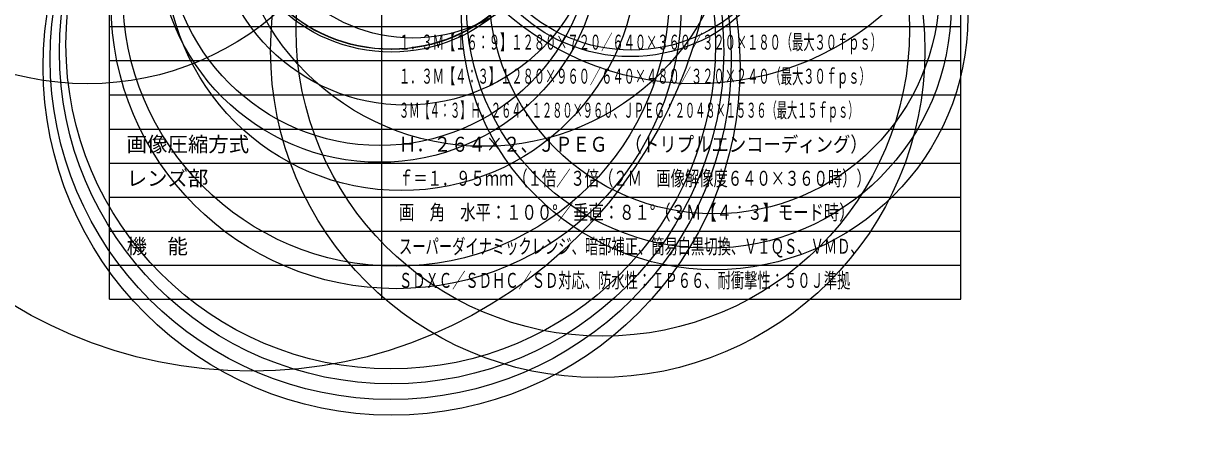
# Model space of a CAD drawing. Units: millimetres, scale not verified. Extents: x -4451 to 6629, y -77 to 11002.
# Drawn here: x -75.1 to 98.3, y -77.3 to -16 of the extents above; entities that cross this region are included whole.
import ezdxf
from ezdxf.enums import TextEntityAlignment as Align

# ---------------------------------------------------------------- set-up
doc = ezdxf.new("R2010")
doc.units = ezdxf.units.MM
doc.header["$LTSCALE"] = 0.125
doc.layers.add('0-0_0', color=1, linetype='Continuous', lineweight=18)
doc.layers.add('0-2_WAKU', color=1, linetype='Continuous', lineweight=18)
doc.layers.add('0-3_MOJI1', color=7, linetype='Continuous')
doc.styles.add('ＭＳ ゴシック', font='')
doc.styles.get('ＭＳ ゴシック').set_extended_font_data('MS Gothic')

msp = doc.modelspace()

# ---------------------------------------------------------------- linework, layer by layer
at = {"layer": '0-0_0', "color": 7}
for centre, radius in [((1088.9339, 5462.6156), 5539.868), ((-41.6451, 0.8068), 67.8949), ((-7.5884, 2.7647), 36.81), ((-21.0887, -22.3802), 51.1846), ((-21.216, -21.2156), 50.0201), ((-20.4063, -13.0916), 41.8715), ((-22.8759, -3.8344), 32.5599), ((-19.6371, -5.9071), 34.6459), ((-17.9937, 5.24), 23.3785), ((9.1909, -19.9875), 48.0461), ((-21.1218, 3.6672), 23.8579), ((-21.158, 3.877), 23.6481), ((13.9868, 3.3556), 24.2156), ((26.3558, -15.0046), 37.1681), ((25.4945, -13.4408), 35.5892), ((26.2823, -10.9011), 33.0639)]:
    msp.add_circle(centre, radius, dxfattribs=at)
at = {"layer": '0-0_0'}
for centre, radius in [((-65.7834, 17.5585), 42.4153), ((23.5096, 17.5585), 42.4155), ((-21.092, -20.1449), 48.7872), ((-21.2119, -19.0575), 47.6999), ((-20.4355, -11.5277), 40.1455), ((-22.8361, -2.6828), 31.2449), ((-19.0279, 0.2743), 28.2605), ((9.9325, -16.9004), 45.0494), ((-21.1571, 3.8527), 23.6641), ((-21.116, 3.8538), 23.663), ((14.1494, 3.9083), 23.8178)]:
    msp.add_circle(centre, radius, dxfattribs=at)
at = {"layer": '0-2_WAKU', "color": 4}
for p, q in [((-62.5, -56.5), (-62.5, 8.5)), ((-22.5, -56.5), (-22.5, 8.5)), ((62.5, -56.5), (62.5, 8.5)), ((-62.5, -56.5), (62.5, -56.5))]:
    msp.add_line(p, q, dxfattribs=at)
at = {"layer": '0-2_WAKU'}
for p, q in [((62.5, -16.5), (-62.5, -16.5)), ((62.5, -21.5), (-62.5, -21.5)), ((-62.5, -26.5), (62.5, -26.5)), ((-62.5, -31.5), (62.5, -31.5)), ((-62.5, -36.5), (62.5, -36.5)), ((-62.5, -41.5), (62.5, -41.5)), ((-62.5, -46.5), (62.5, -46.5)), ((-62.5, -51.5), (62.5, -51.5))]:
    msp.add_line(p, q, dxfattribs=at)

# ---------------------------------------------------------------- texts
at = {"layer": '0-3_MOJI1', "style": 'ＭＳ ゴシック'}
for s, width, p in [('１．３Ｍ【１６：９】１２８０×７２０／６４０×３６０／３２０×１８０（最大３０ｆｐｓ）', 0.55, (-20, -20.5)), ('１．３Ｍ【４：３】１２８０×９６０／６４０×４８０／３２０×２４０（最大３０ｆｐｓ）', 0.55, (-20, -25.5)), ('３Ｍ【４：３】Ｈ．２６４：１２８０×９６０、ＪＰＥＧ：２０４８×１５３６（最大１５ｆｐｓ）', 0.5, (-20, -30.5)), ('Ｈ．２６４×２、ＪＰＥＧ\u3000（トリプルエンコーディング）', 0.85, (-20, -35.5)), ('ｆ＝１．９５ｍｍ（１倍／３倍（２Ｍ\u3000画像解像度６４０×３６０時））', 0.7, (-20, -40.5)), ('画\u3000角\u3000水平：１００°／垂直：８１°（３Ｍ【４：３】モード時）', 0.75, (-20, -45.5)), ('スーパーダイナミックレンジ、暗部補正、簡易白黒切換、ＶＩＱＳ、ＶＭＤ、', 0.65, (-20, -50.5)), ('ＳＤＸＣ／ＳＤＨＣ／ＳＤ対応、防水性：ＩＰ６６、耐衝撃性：５０Ｊ準拠', 0.65, (-20, -55.5))]:
    msp.add_text(s, height=2.199, dxfattribs=dict(at, width=width)).set_placement(p, align=Align.BOTTOM_LEFT)
for s, p in [('画像圧縮方式', (-60, -35.5)), ('レンズ部', (-60, -40.5)), ('機\u3000能', (-60, -50.5))]:
    msp.add_text(s, height=2.199, dxfattribs=at).set_placement(p, align=Align.BOTTOM_LEFT)

doc.saveas('drawing.dxf')
